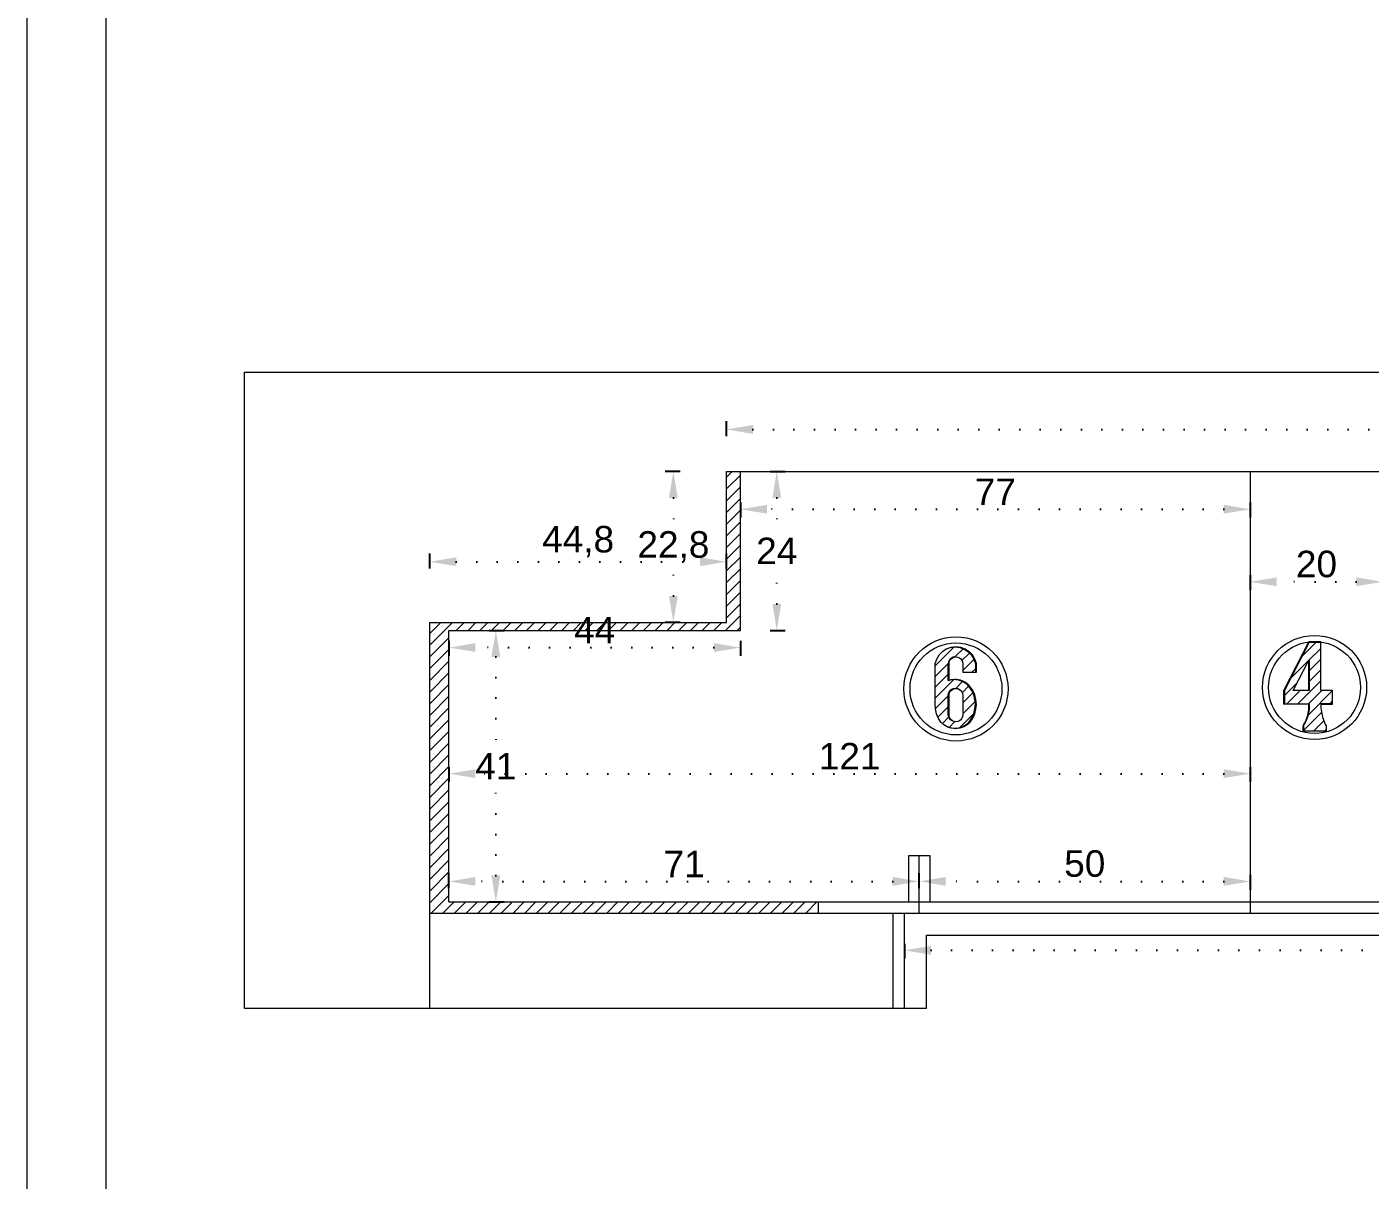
# Model space of a CAD drawing. Header units: inches. Extents: x 352 to 11605, y -941 to 2503.
# Drawn here: x 7578.9 to 7781.8, y 721.9 to 896 of the extents above; entities that cross this region are included whole.
import ezdxf

# ---------------------------------------------------------------- set-up
doc = ezdxf.new("R2010")
doc.units = ezdxf.units.IN
doc.header["$MEASUREMENT"] = 0
doc.linetypes.add('ACAD_ISO07W100', pattern=[3, 0, -3])
doc.styles.get("Standard").update_dxf_attribs({"font": 'arial.ttf'})
doc.dimstyles.new('ISO-25', dxfattribs={"dimtxt": 4, "dimasz": 4, "dimexe": 1.25, "dimexo": 0.625, "dimtad": 1, "dimtih": 1, "dimtoh": 1, "dimdec": 1, "dimtxsty": 'Standard', "dimcen": 2.5, "dimadec": 0, "dimazin": 0, "dimtfac": 1, "dimtdec": 1, "dimtmove": 0, "dimatfit": 3, "dimfxl": 1, "dimfxlon": 1, "dimarcsym": 0})
pattern_1 = [(45, (2522.9429, 126.4829), (-0.88388348, 0.88388348), [])]
pattern_2 = [(45, (7078.6515, 1341.808), (-0.8148213, 0.8148213), [])]
pattern_3 = [(45, (7059.3138, 1342.2186), (-0.8148213, 0.8148213), [])]

# ---------------------------------------------------------------- blocks, each defined once
blk = doc.blocks.new('*D548')
at = {"color": 0, "lineweight": -2, "transparency": 16777216}
for p, q in [((7639.76, 814.27), (7639.76, 816.52)), ((7684.56, 814.27), (7684.56, 816.52))]:
    blk.add_line(p, q, dxfattribs=at)
at = {"color": 0, "linetype": 'ACAD_ISO07W100', "lineweight": -2, "transparency": 16777216}
blk.add_line((7643.76, 815.27), (7680.56, 815.27), dxfattribs=at)
at = {"color": 0, "transparency": 16777216}
for points in [[(7643.76, 815.94), (7643.76, 814.61), (7639.76, 815.27)], [(7680.56, 815.94), (7680.56, 814.61), (7684.56, 815.27)]]:
    blk.add_solid(points, dxfattribs=at)
at = {"layer": 'Defpoints', "color": 0, "transparency": 16777216}
for p in [(7684.56, 815.27), (7639.76, 806.11), (7684.56, 806.11)]:
    blk.add_point(p, dxfattribs=at)
at = {"color": 0, "lineweight": 20, "transparency": 16777216, "insert": (7662.16, 818.3), "char_height": 4, "attachment_point": 5}
blk.add_mtext('44,8', dxfattribs=at)
blk = doc.blocks.new('*D549')
at = {"color": 0, "lineweight": -2, "transparency": 16777216}
for p, q in [((7677.55, 828.91), (7675.3, 828.91)), ((7677.55, 806.11), (7675.3, 806.11))]:
    blk.add_line(p, q, dxfattribs=at)
at = {"color": 0, "linetype": 'ACAD_ISO07W100', "lineweight": -2, "transparency": 16777216}
for p, q in [((7676.55, 824.91), (7676.55, 820.54)), ((7676.55, 810.11), (7676.55, 814.48))]:
    blk.add_line(p, q, dxfattribs=at)
at = {"color": 0, "transparency": 16777216}
for points in [[(7675.88, 824.91), (7677.21, 824.91), (7676.55, 828.91)], [(7675.88, 810.11), (7677.21, 810.11), (7676.55, 806.11)]]:
    blk.add_solid(points, dxfattribs=at)
at = {"layer": 'Defpoints', "color": 0, "transparency": 16777216}
for p in [(7676.55, 828.91), (7684.56, 828.91), (7684.56, 806.11)]:
    blk.add_point(p, dxfattribs=at)
at = {"color": 0, "lineweight": 20, "transparency": 16777216, "insert": (7676.55, 817.51), "char_height": 4, "attachment_point": 5}
blk.add_mtext('22,8', dxfattribs=at)
blk = doc.blocks.new('*D550')
at = {"color": 0, "lineweight": -2, "transparency": 16777216}
for p, q in [((7684.56, 834.24), (7684.56, 836.49)), ((7945.56, 834.24), (7945.56, 836.49))]:
    blk.add_line(p, q, dxfattribs=at)
at = {"color": 0, "linetype": 'ACAD_ISO07W100', "lineweight": -2, "transparency": 16777216}
blk.add_line((7688.56, 835.24), (7941.56, 835.24), dxfattribs=at)
at = {"color": 0, "transparency": 16777216}
for points in [[(7688.56, 835.91), (7688.56, 834.57), (7684.56, 835.24)], [(7941.56, 835.91), (7941.56, 834.57), (7945.56, 835.24)]]:
    blk.add_solid(points, dxfattribs=at)
at = {"layer": 'Defpoints', "color": 0, "transparency": 16777216}
for p in [(7945.56, 835.24), (7684.56, 828.91), (7945.56, 828.91)]:
    blk.add_point(p, dxfattribs=at)
at = {"color": 0, "lineweight": 20, "transparency": 16777216, "insert": (7816.86, 837.91), "char_height": 4, "attachment_point": 5}
blk.add_mtext('261', dxfattribs=at)
blk = doc.blocks.new('*D553')
at = {"color": 0, "lineweight": -2, "transparency": 16777216}
for p, q in [((7711.46, 757.62), (7711.46, 755.37)), ((7948.16, 757.62), (7948.16, 755.37))]:
    blk.add_line(p, q, dxfattribs=at)
at = {"color": 0, "linetype": 'ACAD_ISO07W100', "lineweight": -2, "transparency": 16777216}
blk.add_line((7715.46, 756.62), (7944.16, 756.62), dxfattribs=at)
at = {"color": 0, "transparency": 16777216}
for points in [[(7715.46, 757.29), (7715.46, 755.95), (7711.46, 756.62)], [(7944.16, 757.29), (7944.16, 755.95), (7948.16, 756.62)]]:
    blk.add_solid(points, dxfattribs=at)
at = {"layer": 'Defpoints', "color": 0, "transparency": 16777216}
for p in [(7711.46, 762.21), (7948.16, 762.21), (7948.16, 756.62)]:
    blk.add_point(p, dxfattribs=at)
at = {"color": 0, "lineweight": 20, "transparency": 16777216, "insert": (7829.81, 759.65), "char_height": 4, "attachment_point": 5}
blk.add_mtext('236,7', dxfattribs=at)
blk = doc.blocks.new('*D554')
at = {"color": 0, "lineweight": -2, "transparency": 16777216}
for p, q in [((7713.68, 766.02), (7713.68, 768.27)), ((7763.66, 768.02), (7763.66, 765.77))]:
    blk.add_line(p, q, dxfattribs=at)
at = {"color": 0, "linetype": 'ACAD_ISO07W100', "lineweight": -2, "transparency": 16777216}
blk.add_line((7759.66, 767.02), (7717.68, 767.02), dxfattribs=at)
at = {"color": 0, "transparency": 16777216}
for points in [[(7717.68, 767.69), (7717.68, 766.35), (7713.68, 767.02)], [(7759.66, 767.69), (7759.66, 766.35), (7763.66, 767.02)]]:
    blk.add_solid(points, dxfattribs=at)
at = {"layer": 'Defpoints', "color": 0, "transparency": 16777216}
for p in [(7763.66, 828.91), (7713.68, 767.02), (7713.68, 763.91)]:
    blk.add_point(p, dxfattribs=at)
at = {"color": 0, "lineweight": 20, "transparency": 16777216, "insert": (7738.67, 769.69), "char_height": 4, "attachment_point": 5}
blk.add_mtext('50', dxfattribs=at)
blk = doc.blocks.new('*D555')
at = {"color": 0, "lineweight": -2, "transparency": 16777216}
for p, q in [((7763.66, 813.24), (7763.66, 810.99)), ((7783.66, 813.24), (7783.66, 810.99))]:
    blk.add_line(p, q, dxfattribs=at)
at = {"color": 0, "linetype": 'ACAD_ISO07W100', "lineweight": -2, "transparency": 16777216}
blk.add_line((7779.66, 812.24), (7767.66, 812.24), dxfattribs=at)
at = {"color": 0, "transparency": 16777216}
for points in [[(7767.66, 812.91), (7767.66, 811.58), (7763.66, 812.24)], [(7779.66, 812.91), (7779.66, 811.58), (7783.66, 812.24)]]:
    blk.add_solid(points, dxfattribs=at)
at = {"layer": 'Defpoints', "color": 0, "transparency": 16777216}
for p in [(7763.66, 828.91), (7783.66, 828.91), (7763.66, 812.24)]:
    blk.add_point(p, dxfattribs=at)
at = {"color": 0, "lineweight": 20, "transparency": 16777216, "insert": (7773.66, 814.91), "char_height": 4, "attachment_point": 5}
blk.add_mtext('20', dxfattribs=at)
blk = doc.blocks.new('*D534')
at = {"color": 0, "lineweight": -2, "transparency": 16777216}
for p, q in [((7686.66, 824.19), (7686.66, 821.94)), ((7763.66, 824.19), (7763.66, 821.94))]:
    blk.add_line(p, q, dxfattribs=at)
at = {"color": 0, "linetype": 'ACAD_ISO07W100', "lineweight": -2, "transparency": 16777216}
blk.add_line((7759.66, 823.19), (7690.66, 823.19), dxfattribs=at)
at = {"color": 0, "transparency": 16777216}
for points in [[(7690.66, 823.86), (7690.66, 822.53), (7686.66, 823.19)], [(7759.66, 823.86), (7759.66, 822.53), (7763.66, 823.19)]]:
    blk.add_solid(points, dxfattribs=at)
at = {"layer": 'Defpoints', "color": 0, "transparency": 16777216}
for p in [(7686.66, 828.91), (7763.66, 828.91), (7686.66, 823.19)]:
    blk.add_point(p, dxfattribs=at)
at = {"color": 0, "lineweight": 20, "transparency": 16777216, "insert": (7725.16, 825.82), "char_height": 4, "attachment_point": 5}
blk.add_mtext('77', dxfattribs=at)
blk = doc.blocks.new('*D535')
at = {"color": 0, "lineweight": -2, "transparency": 16777216}
for p, q in [((7691.16, 828.91), (7693.41, 828.91)), ((7691.16, 804.91), (7693.41, 804.91))]:
    blk.add_line(p, q, dxfattribs=at)
at = {"color": 0, "linetype": 'ACAD_ISO07W100', "lineweight": -2, "transparency": 16777216}
for p, q in [((7692.16, 824.91), (7692.16, 819.54)), ((7692.16, 808.91), (7692.16, 814.27))]:
    blk.add_line(p, q, dxfattribs=at)
at = {"color": 0, "transparency": 16777216}
for points in [[(7691.5, 824.91), (7692.83, 824.91), (7692.16, 828.91)], [(7691.5, 808.91), (7692.83, 808.91), (7692.16, 804.91)]]:
    blk.add_solid(points, dxfattribs=at)
at = {"layer": 'Defpoints', "color": 0, "transparency": 16777216}
for p in [(7686.56, 828.91), (7686.56, 804.91), (7692.16, 804.91)]:
    blk.add_point(p, dxfattribs=at)
at = {"color": 0, "lineweight": 20, "transparency": 16777216, "insert": (7692.16, 816.91), "char_height": 4, "attachment_point": 5}
blk.add_mtext('24', dxfattribs=at)
blk = doc.blocks.new('*D536')
at = {"color": 0, "lineweight": -2, "transparency": 16777216}
for p, q in [((7642.66, 803.31), (7642.66, 801.06)), ((7686.66, 803.31), (7686.66, 801.06))]:
    blk.add_line(p, q, dxfattribs=at)
at = {"color": 0, "linetype": 'ACAD_ISO07W100', "lineweight": -2, "transparency": 16777216}
blk.add_line((7682.66, 802.31), (7646.66, 802.31), dxfattribs=at)
at = {"color": 0, "transparency": 16777216}
for points in [[(7646.66, 802.98), (7646.66, 801.65), (7642.66, 802.31)], [(7682.66, 802.98), (7682.66, 801.65), (7686.66, 802.31)]]:
    blk.add_solid(points, dxfattribs=at)
at = {"layer": 'Defpoints', "color": 0, "transparency": 16777216}
for p in [(7642.66, 804.91), (7686.66, 804.91), (7642.66, 802.31)]:
    blk.add_point(p, dxfattribs=at)
at = {"color": 0, "lineweight": 20, "transparency": 16777216, "insert": (7664.66, 804.94), "char_height": 4, "attachment_point": 5}
blk.add_mtext('44', dxfattribs=at)
blk = doc.blocks.new('*D537')
at = {"color": 0, "lineweight": -2, "transparency": 16777216}
for p, q in [((7648.74, 804.91), (7650.99, 804.91)), ((7648.74, 763.91), (7650.99, 763.91))]:
    blk.add_line(p, q, dxfattribs=at)
at = {"color": 0, "linetype": 'ACAD_ISO07W100', "lineweight": -2, "transparency": 16777216}
for p, q in [((7649.74, 800.91), (7649.74, 787.04)), ((7649.74, 767.91), (7649.74, 781.77))]:
    blk.add_line(p, q, dxfattribs=at)
at = {"color": 0, "transparency": 16777216}
for points in [[(7649.07, 800.91), (7650.4, 800.91), (7649.74, 804.91)], [(7649.07, 767.91), (7650.4, 767.91), (7649.74, 763.91)]]:
    blk.add_solid(points, dxfattribs=at)
at = {"layer": 'Defpoints', "color": 0, "transparency": 16777216}
for p in [(7642.66, 804.91), (7642.66, 763.91), (7649.74, 763.91)]:
    blk.add_point(p, dxfattribs=at)
at = {"color": 0, "lineweight": 20, "transparency": 16777216, "insert": (7649.74, 784.41), "char_height": 4, "attachment_point": 5}
blk.add_mtext('41', dxfattribs=at)
blk = doc.blocks.new('*D564')
at = {"color": 0, "lineweight": -2, "transparency": 16777216}
for p, q in [((7642.66, 784.28), (7642.66, 782.03)), ((7763.66, 784.28), (7763.66, 782.03))]:
    blk.add_line(p, q, dxfattribs=at)
at = {"color": 0, "linetype": 'ACAD_ISO07W100', "lineweight": -2, "transparency": 16777216}
blk.add_line((7759.66, 783.28), (7646.66, 783.28), dxfattribs=at)
at = {"color": 0, "transparency": 16777216}
for points in [[(7646.66, 783.95), (7646.66, 782.62), (7642.66, 783.28)], [(7759.66, 783.95), (7759.66, 782.62), (7763.66, 783.28)]]:
    blk.add_solid(points, dxfattribs=at)
at = {"layer": 'Defpoints', "color": 0, "transparency": 16777216}
for p in [(7642.66, 795.56), (7763.66, 795.56), (7642.66, 783.28)]:
    blk.add_point(p, dxfattribs=at)
at = {"color": 0, "lineweight": 20, "transparency": 16777216, "insert": (7703.16, 785.92), "char_height": 4, "attachment_point": 5}
blk.add_mtext('121', dxfattribs=at)
blk = doc.blocks.new('*D565')
at = {"color": 0, "lineweight": -2, "transparency": 16777216}
for p, q in [((7642.66, 766.02), (7642.66, 768.27)), ((7713.68, 766.02), (7713.68, 768.27))]:
    blk.add_line(p, q, dxfattribs=at)
at = {"color": 0, "linetype": 'ACAD_ISO07W100', "lineweight": -2, "transparency": 16777216}
blk.add_line((7709.68, 767.02), (7646.66, 767.02), dxfattribs=at)
at = {"color": 0, "transparency": 16777216}
for points in [[(7646.66, 767.69), (7646.66, 766.35), (7642.66, 767.02)], [(7709.68, 767.69), (7709.68, 766.35), (7713.68, 767.02)]]:
    blk.add_solid(points, dxfattribs=at)
at = {"layer": 'Defpoints', "color": 0, "transparency": 16777216}
for p in [(7642.66, 767.02), (7642.66, 763.91), (7713.68, 763.91)]:
    blk.add_point(p, dxfattribs=at)
at = {"color": 0, "lineweight": 20, "transparency": 16777216, "insert": (7678.17, 769.65), "char_height": 4, "attachment_point": 5}
blk.add_mtext('71', dxfattribs=at)
blk = doc.blocks.new('*D589')
at = {"color": 0, "lineweight": -2, "transparency": 16777216}
for p, q in [((7639.76, 814.27), (7639.76, 816.52)), ((7684.56, 814.27), (7684.56, 816.52))]:
    blk.add_line(p, q, dxfattribs=at)
at = {"color": 0, "linetype": 'ACAD_ISO07W100', "lineweight": -2, "transparency": 16777216}
blk.add_line((7643.76, 815.27), (7680.56, 815.27), dxfattribs=at)
at = {"color": 0, "transparency": 16777216}
for points in [[(7643.76, 815.94), (7643.76, 814.61), (7639.76, 815.27)], [(7680.56, 815.94), (7680.56, 814.61), (7684.56, 815.27)]]:
    blk.add_solid(points, dxfattribs=at)
at = {"layer": 'Defpoints', "color": 0, "transparency": 16777216}
for p in [(7684.56, 815.27), (7639.76, 806.11), (7684.56, 806.11)]:
    blk.add_point(p, dxfattribs=at)
at = {"color": 0, "lineweight": 20, "transparency": 16777216, "insert": (7662.16, 818.3), "char_height": 4, "attachment_point": 5}
blk.add_mtext('44,8', dxfattribs=at)
blk = doc.blocks.new('*D590')
at = {"color": 0, "lineweight": -2, "transparency": 16777216}
for p, q in [((7677.55, 828.91), (7675.3, 828.91)), ((7677.55, 806.11), (7675.3, 806.11))]:
    blk.add_line(p, q, dxfattribs=at)
at = {"color": 0, "linetype": 'ACAD_ISO07W100', "lineweight": -2, "transparency": 16777216}
for p, q in [((7676.55, 824.91), (7676.55, 820.54)), ((7676.55, 810.11), (7676.55, 814.48))]:
    blk.add_line(p, q, dxfattribs=at)
at = {"color": 0, "transparency": 16777216}
for points in [[(7675.88, 824.91), (7677.21, 824.91), (7676.55, 828.91)], [(7675.88, 810.11), (7677.21, 810.11), (7676.55, 806.11)]]:
    blk.add_solid(points, dxfattribs=at)
at = {"layer": 'Defpoints', "color": 0, "transparency": 16777216}
for p in [(7676.55, 828.91), (7684.56, 828.91), (7684.56, 806.11)]:
    blk.add_point(p, dxfattribs=at)
at = {"color": 0, "lineweight": 20, "transparency": 16777216, "insert": (7676.55, 817.51), "char_height": 4, "attachment_point": 5}
blk.add_mtext('22,8', dxfattribs=at)
blk = doc.blocks.new('*D591')
at = {"color": 0, "lineweight": -2, "transparency": 16777216}
for p, q in [((7684.56, 834.24), (7684.56, 836.49)), ((7945.56, 834.24), (7945.56, 836.49))]:
    blk.add_line(p, q, dxfattribs=at)
at = {"color": 0, "linetype": 'ACAD_ISO07W100', "lineweight": -2, "transparency": 16777216}
blk.add_line((7688.56, 835.24), (7941.56, 835.24), dxfattribs=at)
at = {"color": 0, "transparency": 16777216}
for points in [[(7688.56, 835.91), (7688.56, 834.57), (7684.56, 835.24)], [(7941.56, 835.91), (7941.56, 834.57), (7945.56, 835.24)]]:
    blk.add_solid(points, dxfattribs=at)
at = {"layer": 'Defpoints', "color": 0, "transparency": 16777216}
for p in [(7945.56, 835.24), (7684.56, 828.91), (7945.56, 828.91)]:
    blk.add_point(p, dxfattribs=at)
at = {"color": 0, "lineweight": 20, "transparency": 16777216, "insert": (7816.86, 837.91), "char_height": 4, "attachment_point": 5}
blk.add_mtext('261', dxfattribs=at)
blk = doc.blocks.new('*D594')
at = {"color": 0, "lineweight": -2, "transparency": 16777216}
for p, q in [((7711.46, 757.62), (7711.46, 755.37)), ((7948.16, 757.62), (7948.16, 755.37))]:
    blk.add_line(p, q, dxfattribs=at)
at = {"color": 0, "linetype": 'ACAD_ISO07W100', "lineweight": -2, "transparency": 16777216}
blk.add_line((7715.46, 756.62), (7944.16, 756.62), dxfattribs=at)
at = {"color": 0, "transparency": 16777216}
for points in [[(7715.46, 757.29), (7715.46, 755.95), (7711.46, 756.62)], [(7944.16, 757.29), (7944.16, 755.95), (7948.16, 756.62)]]:
    blk.add_solid(points, dxfattribs=at)
at = {"layer": 'Defpoints', "color": 0, "transparency": 16777216}
for p in [(7711.46, 762.21), (7948.16, 762.21), (7948.16, 756.62)]:
    blk.add_point(p, dxfattribs=at)
at = {"color": 0, "lineweight": 20, "transparency": 16777216, "insert": (7829.81, 759.65), "char_height": 4, "attachment_point": 5}
blk.add_mtext('236,7', dxfattribs=at)
blk = doc.blocks.new('*D595')
at = {"color": 0, "lineweight": -2, "transparency": 16777216}
for p, q in [((7713.68, 766.02), (7713.68, 768.27)), ((7763.66, 768.02), (7763.66, 765.77))]:
    blk.add_line(p, q, dxfattribs=at)
at = {"color": 0, "linetype": 'ACAD_ISO07W100', "lineweight": -2, "transparency": 16777216}
blk.add_line((7759.66, 767.02), (7717.68, 767.02), dxfattribs=at)
at = {"color": 0, "transparency": 16777216}
for points in [[(7717.68, 767.69), (7717.68, 766.35), (7713.68, 767.02)], [(7759.66, 767.69), (7759.66, 766.35), (7763.66, 767.02)]]:
    blk.add_solid(points, dxfattribs=at)
at = {"layer": 'Defpoints', "color": 0, "transparency": 16777216}
for p in [(7763.66, 828.91), (7713.68, 767.02), (7713.68, 763.91)]:
    blk.add_point(p, dxfattribs=at)
at = {"color": 0, "lineweight": 20, "transparency": 16777216, "insert": (7738.67, 769.69), "char_height": 4, "attachment_point": 5}
blk.add_mtext('50', dxfattribs=at)
blk = doc.blocks.new('*D596')
at = {"color": 0, "lineweight": -2, "transparency": 16777216}
for p, q in [((7763.66, 813.24), (7763.66, 810.99)), ((7783.66, 813.24), (7783.66, 810.99))]:
    blk.add_line(p, q, dxfattribs=at)
at = {"color": 0, "linetype": 'ACAD_ISO07W100', "lineweight": -2, "transparency": 16777216}
blk.add_line((7779.66, 812.24), (7767.66, 812.24), dxfattribs=at)
at = {"color": 0, "transparency": 16777216}
for points in [[(7767.66, 812.91), (7767.66, 811.58), (7763.66, 812.24)], [(7779.66, 812.91), (7779.66, 811.58), (7783.66, 812.24)]]:
    blk.add_solid(points, dxfattribs=at)
at = {"layer": 'Defpoints', "color": 0, "transparency": 16777216}
for p in [(7763.66, 828.91), (7783.66, 828.91), (7763.66, 812.24)]:
    blk.add_point(p, dxfattribs=at)
at = {"color": 0, "lineweight": 20, "transparency": 16777216, "insert": (7773.66, 814.91), "char_height": 4, "attachment_point": 5}
blk.add_mtext('20', dxfattribs=at)
blk = doc.blocks.new('*D575')
at = {"color": 0, "lineweight": -2, "transparency": 16777216}
for p, q in [((7686.66, 824.19), (7686.66, 821.94)), ((7763.66, 824.19), (7763.66, 821.94))]:
    blk.add_line(p, q, dxfattribs=at)
at = {"color": 0, "linetype": 'ACAD_ISO07W100', "lineweight": -2, "transparency": 16777216}
blk.add_line((7759.66, 823.19), (7690.66, 823.19), dxfattribs=at)
at = {"color": 0, "transparency": 16777216}
for points in [[(7690.66, 823.86), (7690.66, 822.53), (7686.66, 823.19)], [(7759.66, 823.86), (7759.66, 822.53), (7763.66, 823.19)]]:
    blk.add_solid(points, dxfattribs=at)
at = {"layer": 'Defpoints', "color": 0, "transparency": 16777216}
for p in [(7686.66, 828.91), (7763.66, 828.91), (7686.66, 823.19)]:
    blk.add_point(p, dxfattribs=at)
at = {"color": 0, "lineweight": 20, "transparency": 16777216, "insert": (7725.16, 825.82), "char_height": 4, "attachment_point": 5}
blk.add_mtext('77', dxfattribs=at)
blk = doc.blocks.new('*D576')
at = {"color": 0, "lineweight": -2, "transparency": 16777216}
for p, q in [((7691.16, 828.91), (7693.41, 828.91)), ((7691.16, 804.91), (7693.41, 804.91))]:
    blk.add_line(p, q, dxfattribs=at)
at = {"color": 0, "linetype": 'ACAD_ISO07W100', "lineweight": -2, "transparency": 16777216}
for p, q in [((7692.16, 824.91), (7692.16, 819.54)), ((7692.16, 808.91), (7692.16, 814.27))]:
    blk.add_line(p, q, dxfattribs=at)
at = {"color": 0, "transparency": 16777216}
for points in [[(7691.5, 824.91), (7692.83, 824.91), (7692.16, 828.91)], [(7691.5, 808.91), (7692.83, 808.91), (7692.16, 804.91)]]:
    blk.add_solid(points, dxfattribs=at)
at = {"layer": 'Defpoints', "color": 0, "transparency": 16777216}
for p in [(7686.56, 828.91), (7686.56, 804.91), (7692.16, 804.91)]:
    blk.add_point(p, dxfattribs=at)
at = {"color": 0, "lineweight": 20, "transparency": 16777216, "insert": (7692.16, 816.91), "char_height": 4, "attachment_point": 5}
blk.add_mtext('24', dxfattribs=at)
blk = doc.blocks.new('*D577')
at = {"color": 0, "lineweight": -2, "transparency": 16777216}
for p, q in [((7642.66, 803.31), (7642.66, 801.06)), ((7686.66, 803.31), (7686.66, 801.06))]:
    blk.add_line(p, q, dxfattribs=at)
at = {"color": 0, "linetype": 'ACAD_ISO07W100', "lineweight": -2, "transparency": 16777216}
blk.add_line((7682.66, 802.31), (7646.66, 802.31), dxfattribs=at)
at = {"color": 0, "transparency": 16777216}
for points in [[(7646.66, 802.98), (7646.66, 801.65), (7642.66, 802.31)], [(7682.66, 802.98), (7682.66, 801.65), (7686.66, 802.31)]]:
    blk.add_solid(points, dxfattribs=at)
at = {"layer": 'Defpoints', "color": 0, "transparency": 16777216}
for p in [(7642.66, 804.91), (7686.66, 804.91), (7642.66, 802.31)]:
    blk.add_point(p, dxfattribs=at)
at = {"color": 0, "lineweight": 20, "transparency": 16777216, "insert": (7664.66, 804.94), "char_height": 4, "attachment_point": 5}
blk.add_mtext('44', dxfattribs=at)
blk = doc.blocks.new('*D578')
at = {"color": 0, "lineweight": -2, "transparency": 16777216}
for p, q in [((7648.74, 804.91), (7650.99, 804.91)), ((7648.74, 763.91), (7650.99, 763.91))]:
    blk.add_line(p, q, dxfattribs=at)
at = {"color": 0, "linetype": 'ACAD_ISO07W100', "lineweight": -2, "transparency": 16777216}
for p, q in [((7649.74, 800.91), (7649.74, 787.04)), ((7649.74, 767.91), (7649.74, 781.77))]:
    blk.add_line(p, q, dxfattribs=at)
at = {"color": 0, "transparency": 16777216}
for points in [[(7649.07, 800.91), (7650.4, 800.91), (7649.74, 804.91)], [(7649.07, 767.91), (7650.4, 767.91), (7649.74, 763.91)]]:
    blk.add_solid(points, dxfattribs=at)
at = {"layer": 'Defpoints', "color": 0, "transparency": 16777216}
for p in [(7642.66, 804.91), (7642.66, 763.91), (7649.74, 763.91)]:
    blk.add_point(p, dxfattribs=at)
at = {"color": 0, "lineweight": 20, "transparency": 16777216, "insert": (7649.74, 784.41), "char_height": 4, "attachment_point": 5}
blk.add_mtext('41', dxfattribs=at)
blk = doc.blocks.new('*D605')
at = {"color": 0, "lineweight": -2, "transparency": 16777216}
for p, q in [((7642.66, 784.28), (7642.66, 782.03)), ((7763.66, 784.28), (7763.66, 782.03))]:
    blk.add_line(p, q, dxfattribs=at)
at = {"color": 0, "linetype": 'ACAD_ISO07W100', "lineweight": -2, "transparency": 16777216}
blk.add_line((7759.66, 783.28), (7646.66, 783.28), dxfattribs=at)
at = {"color": 0, "transparency": 16777216}
for points in [[(7646.66, 783.95), (7646.66, 782.62), (7642.66, 783.28)], [(7759.66, 783.95), (7759.66, 782.62), (7763.66, 783.28)]]:
    blk.add_solid(points, dxfattribs=at)
at = {"layer": 'Defpoints', "color": 0, "transparency": 16777216}
for p in [(7642.66, 795.56), (7763.66, 795.56), (7642.66, 783.28)]:
    blk.add_point(p, dxfattribs=at)
at = {"color": 0, "lineweight": 20, "transparency": 16777216, "insert": (7703.16, 785.92), "char_height": 4, "attachment_point": 5}
blk.add_mtext('121', dxfattribs=at)
blk = doc.blocks.new('*D606')
at = {"color": 0, "lineweight": -2, "transparency": 16777216}
for p, q in [((7642.66, 766.02), (7642.66, 768.27)), ((7713.68, 766.02), (7713.68, 768.27))]:
    blk.add_line(p, q, dxfattribs=at)
at = {"color": 0, "linetype": 'ACAD_ISO07W100', "lineweight": -2, "transparency": 16777216}
blk.add_line((7709.68, 767.02), (7646.66, 767.02), dxfattribs=at)
at = {"color": 0, "transparency": 16777216}
for points in [[(7646.66, 767.69), (7646.66, 766.35), (7642.66, 767.02)], [(7709.68, 767.69), (7709.68, 766.35), (7713.68, 767.02)]]:
    blk.add_solid(points, dxfattribs=at)
at = {"layer": 'Defpoints', "color": 0, "transparency": 16777216}
for p in [(7642.66, 767.02), (7642.66, 763.91), (7713.68, 763.91)]:
    blk.add_point(p, dxfattribs=at)
at = {"color": 0, "lineweight": 20, "transparency": 16777216, "insert": (7678.17, 769.65), "char_height": 4, "attachment_point": 5}
blk.add_mtext('71', dxfattribs=at)

msp = doc.modelspace()

# ---------------------------------------------------------------- hatches: boundary and pattern name
at = {"lineweight": 20}
h = msp.add_hatch(dxfattribs=at)
h.set_pattern_fill('ANSI31', color=256, scale=10)
h.set_pattern_definition(pattern_1)
h.paths.add_polyline_path([(7639.76, 762.21), (7698.46, 762.21), (7698.46, 763.91), (7642.66, 763.91), (7642.66, 804.91), (7686.66, 804.91), (7686.66, 828.91), (7684.56, 828.91), (7684.56, 806.11), (7639.76, 806.11)])
h = msp.add_hatch(dxfattribs=at)
h.set_pattern_fill('ANSI31', color=256, scale=10)
h.set_pattern_definition(pattern_1)
h.paths.add_polyline_path([(7639.76, 762.21), (7698.46, 762.21), (7698.46, 763.91), (7642.66, 763.91), (7642.66, 804.91), (7686.66, 804.91), (7686.66, 828.91), (7684.56, 828.91), (7684.56, 806.11), (7639.76, 806.11)])
h = msp.add_hatch(dxfattribs=at)
h.set_pattern_fill('ANSI31', color=256, scale=9.218651)
h.set_pattern_definition(pattern_3)
h.paths.add_polyline_path([(7721.19, 796.41), (7721, 796.63), (7720.78, 796.82), (7720.55, 796.99), (7720.3, 797.14), (7720.04, 797.26), (7719.77, 797.36), (7719.48, 797.43), (7719.2, 797.47), (7718.91, 797.48), (7718.71, 797.47), (7718.45, 797.43), (7718.17, 797.35), (7718.05, 797.34), (7718.05, 799.85), (7718.09, 800.12), (7718.19, 800.37), (7718.35, 800.58), (7718.57, 800.74), (7718.81, 800.85), (7718.94, 800.89), (7719.21, 800.92), (7719.48, 800.89), (7719.73, 800.79), (7719.94, 800.62), (7720.11, 800.41), (7720.21, 800.15), (7720.25, 799.89), (7720.25, 798.59), (7722.15, 798.59), (7722.15, 799.85), (7721.93, 800.54), (7721.57, 801.16), (7721.07, 801.69), (7720.47, 802.08), (7719.79, 802.33), (7719.08, 802.41), (7719.07, 802.41), (7718.35, 802.33), (7717.74, 802.1), (7717.18, 801.74), (7716.68, 801.21), (7716.31, 800.58), (7716.09, 799.89), (7716.09, 793.85), (7716.1, 793.59), (7716.12, 793.33), (7716.15, 793.08), (7716.18, 792.82), (7716.24, 792.57), (7716.3, 792.32), (7716.34, 792.16), (7716.59, 791.59), (7716.95, 791.07), (7717.41, 790.65), (7717.87, 790.37), (7718.42, 790.19), (7719.04, 790.13), (7719.66, 790.19), (7720.25, 790.39), (7720.78, 790.7), (7720.95, 790.86), (7721.19, 791.11), (7721.6, 791.7), (7721.9, 792.35), (7722.09, 793.05), (7722.15, 793.76), (7722.09, 794.48), (7721.9, 795.17), (7721.6, 795.82)])
h.paths.add_polyline_path([(7718.09, 795.39), (7718.19, 795.64), (7718.35, 795.85), (7718.57, 796.02), (7718.81, 796.12), (7719.08, 796.16), (7719.21, 796.15), (7719.48, 796.12), (7719.73, 796.01), (7719.94, 795.85), (7720.11, 795.63), (7720.21, 795.38), (7720.25, 795.12), (7720.25, 792.16), (7720.21, 791.9), (7720.11, 791.65), (7719.94, 791.43), (7719.73, 791.26), (7719.48, 791.16), (7719.21, 791.13), (7718.94, 791.16), (7718.81, 791.21), (7718.69, 791.26), (7718.57, 791.31), (7718.35, 791.48), (7718.19, 791.69), (7718.09, 791.94), (7718.05, 792.21), (7718.05, 795.13)], flags=16)
h = msp.add_hatch(dxfattribs=at)
h.set_pattern_fill('ANSI31', color=256, scale=9.218651)
h.set_pattern_definition(pattern_3)
h.paths.add_polyline_path([(7721.19, 796.41), (7721, 796.63), (7720.78, 796.82), (7720.55, 796.99), (7720.3, 797.14), (7720.04, 797.26), (7719.77, 797.36), (7719.48, 797.43), (7719.2, 797.47), (7718.91, 797.48), (7718.71, 797.47), (7718.45, 797.43), (7718.17, 797.35), (7718.05, 797.34), (7718.05, 799.85), (7718.09, 800.12), (7718.19, 800.37), (7718.35, 800.58), (7718.57, 800.74), (7718.81, 800.85), (7718.94, 800.89), (7719.21, 800.92), (7719.48, 800.89), (7719.73, 800.79), (7719.94, 800.62), (7720.11, 800.41), (7720.21, 800.15), (7720.25, 799.89), (7720.25, 798.59), (7722.15, 798.59), (7722.15, 799.85), (7721.93, 800.54), (7721.57, 801.16), (7721.07, 801.69), (7720.47, 802.08), (7719.79, 802.33), (7719.08, 802.41), (7719.07, 802.41), (7718.35, 802.33), (7717.74, 802.1), (7717.18, 801.74), (7716.68, 801.21), (7716.31, 800.58), (7716.09, 799.89), (7716.09, 793.85), (7716.1, 793.59), (7716.12, 793.33), (7716.15, 793.08), (7716.18, 792.82), (7716.24, 792.57), (7716.3, 792.32), (7716.34, 792.16), (7716.59, 791.59), (7716.95, 791.07), (7717.41, 790.65), (7717.87, 790.37), (7718.42, 790.19), (7719.04, 790.13), (7719.66, 790.19), (7720.25, 790.39), (7720.78, 790.7), (7720.95, 790.86), (7721.19, 791.11), (7721.6, 791.7), (7721.9, 792.35), (7722.09, 793.05), (7722.15, 793.76), (7722.09, 794.48), (7721.9, 795.17), (7721.6, 795.82)])
h.paths.add_polyline_path([(7718.09, 795.39), (7718.19, 795.64), (7718.35, 795.85), (7718.57, 796.02), (7718.81, 796.12), (7719.08, 796.16), (7719.21, 796.15), (7719.48, 796.12), (7719.73, 796.01), (7719.94, 795.85), (7720.11, 795.63), (7720.21, 795.38), (7720.25, 795.12), (7720.25, 792.16), (7720.21, 791.9), (7720.11, 791.65), (7719.94, 791.43), (7719.73, 791.26), (7719.48, 791.16), (7719.21, 791.13), (7718.94, 791.16), (7718.81, 791.21), (7718.69, 791.26), (7718.57, 791.31), (7718.35, 791.48), (7718.19, 791.69), (7718.09, 791.94), (7718.05, 792.21), (7718.05, 795.13)], flags=16)
h = msp.add_hatch(dxfattribs=at)
h.set_pattern_fill('ANSI31', color=256, scale=9.218651)
h.set_pattern_definition(pattern_2)
h.paths.add_polyline_path([(7774.31, 803.14), (7772.57, 803.14), (7768.83, 795.86), (7768.83, 793.82), (7772.57, 793.82), (7772.57, 793.51), (7772.56, 793.25), (7772.54, 792.99), (7772.51, 792.73), (7772.47, 792.47), (7772.41, 792.22), (7772.34, 791.96), (7772.26, 791.71), (7772.17, 791.47), (7772.07, 791.23), (7771.95, 791), (7771.82, 790.77), (7771.68, 790.55), (7771.68, 789.76), (7775.11, 789.76), (7775.11, 790.49), (7774.98, 790.74), (7774.87, 791), (7774.76, 791.27), (7774.67, 791.54), (7774.59, 791.81), (7774.51, 792.09), (7774.45, 792.37), (7774.4, 792.65), (7774.36, 792.93), (7774.33, 793.22), (7774.32, 793.5), (7774.31, 793.82), (7776.1, 793.82), (7776.1, 795.85), (7774.31, 795.85)])
h.paths.add_polyline_path([(7772.52, 800.42), (7772.57, 800.38), (7772.57, 795.86), (7772.52, 795.85), (7770.14, 795.85)], flags=16)
h = msp.add_hatch(dxfattribs=at)
h.set_pattern_fill('ANSI31', color=256, scale=9.218651)
h.set_pattern_definition(pattern_2)
h.paths.add_polyline_path([(7774.31, 803.14), (7772.57, 803.14), (7768.83, 795.86), (7768.83, 793.82), (7772.57, 793.82), (7772.57, 793.51), (7772.56, 793.25), (7772.54, 792.99), (7772.51, 792.73), (7772.47, 792.47), (7772.41, 792.22), (7772.34, 791.96), (7772.26, 791.71), (7772.17, 791.47), (7772.07, 791.23), (7771.95, 791), (7771.82, 790.77), (7771.68, 790.55), (7771.68, 789.76), (7775.11, 789.76), (7775.11, 790.49), (7774.98, 790.74), (7774.87, 791), (7774.76, 791.27), (7774.67, 791.54), (7774.59, 791.81), (7774.51, 792.09), (7774.45, 792.37), (7774.4, 792.65), (7774.36, 792.93), (7774.33, 793.22), (7774.32, 793.5), (7774.31, 793.82), (7776.1, 793.82), (7776.1, 795.85), (7774.31, 795.85)])
h.paths.add_polyline_path([(7772.52, 800.42), (7772.57, 800.38), (7772.57, 795.86), (7772.52, 795.85), (7770.14, 795.85)], flags=16)

# ---------------------------------------------------------------- linework, layer by layer
for p, q in [((7611.76, 843.91), (7930.56, 843.91)), ((7611.76, 747.85), (7611.76, 843.91)), ((7611.76, 843.91), (7930.56, 843.91)), ((7611.76, 747.85), (7611.76, 843.91)), ((7684.56, 806.11), (7684.56, 828.91)), ((7684.56, 828.91), (7949.86, 828.91)), ((7684.56, 806.11), (7684.56, 828.91)), ((7684.56, 828.91), (7949.86, 828.91)), ((7686.66, 804.91), (7686.66, 828.91)), ((7686.66, 804.91), (7686.66, 828.91)), ((7763.66, 828.91), (7763.66, 762.21)), ((7763.66, 828.91), (7763.66, 762.21)), ((7639.76, 747.85), (7639.76, 806.11)), ((7639.76, 806.11), (7684.56, 806.11)), ((7639.76, 747.85), (7639.76, 806.11)), ((7639.76, 806.11), (7684.56, 806.11)), ((7642.66, 763.91), (7642.66, 804.91)), ((7642.66, 804.91), (7686.66, 804.91)), ((7642.66, 763.91), (7642.66, 804.91)), ((7642.66, 804.91), (7686.66, 804.91)), ((7772.57, 803.14), (7774.31, 803.14)), ((7772.57, 803.14), (7774.31, 803.14)), ((7718.94, 800.89), (7719.21, 800.92)), ((7718.94, 800.89), (7719.21, 800.92)), ((7772.52, 795.85), (7772.52, 800.42)), ((7772.52, 795.85), (7772.52, 800.42)), ((7712.08, 763.91), (7712.08, 770.91)), ((7712.08, 770.91), (7715.28, 770.91)), ((7712.08, 763.91), (7712.08, 770.91)), ((7712.08, 770.91), (7715.28, 770.91)), ((7713.68, 763.91), (7713.68, 770.91)), ((7713.68, 763.91), (7713.68, 770.91)), ((7715.28, 770.91), (7715.28, 763.91)), ((7715.28, 770.91), (7715.28, 763.91)), ((7642.66, 763.91), (7948.16, 763.91)), ((7642.66, 763.91), (7948.16, 763.91)), ((7698.46, 762.21), (7698.46, 763.91)), ((7698.46, 762.21), (7698.46, 763.91)), ((7713.68, 762.21), (7713.68, 763.91)), ((7713.68, 762.21), (7713.68, 763.91)), ((7639.76, 762.21), (7949.86, 762.21)), ((7639.76, 762.21), (7949.86, 762.21)), ((7709.76, 747.85), (7709.76, 762.21)), ((7709.76, 747.85), (7709.76, 762.21)), ((7711.46, 747.85), (7711.46, 762.21)), ((7711.46, 762.21), (7713.46, 762.21)), ((7711.46, 747.85), (7711.46, 762.21)), ((7711.46, 762.21), (7713.46, 762.21)), ((7714.76, 747.85), (7714.76, 758.91)), ((7714.76, 758.91), (7949.86, 758.91)), ((7714.76, 747.85), (7714.76, 758.91)), ((7714.76, 758.91), (7949.86, 758.91)), ((7714.76, 747.85), (7611.76, 747.85)), ((7714.76, 747.85), (7611.76, 747.85))]:
    msp.add_line(p, q, dxfattribs=at)
for points in [[(7578.92, 1255.11), (7578.92, 547.85), (8079.01, 547.85), (8079.01, 1255.11)], [(7590.83, 1243.21), (7590.83, 571.14), (8067.1, 571.14), (8067.1, 1243.21)], [(7718.17, 799.89), (7718.21, 800.15), (7718.31, 800.41), (7718.48, 800.62), (7718.69, 800.79), (7718.94, 800.89), (7718.81, 800.85), (7718.57, 800.74), (7718.35, 800.58), (7718.19, 800.37), (7718.09, 800.12), (7718.05, 799.85)], [(7718.17, 799.89), (7718.21, 800.15), (7718.31, 800.41), (7718.48, 800.62), (7718.69, 800.79), (7718.94, 800.89), (7718.81, 800.85), (7718.57, 800.74), (7718.35, 800.58), (7718.19, 800.37), (7718.09, 800.12), (7718.05, 799.85)], [(7770.14, 795.85), (7772.52, 800.42), (7772.57, 800.38), (7772.57, 795.86), (7772.52, 795.85)], [(7770.14, 795.85), (7772.52, 800.42), (7772.57, 800.38), (7772.57, 795.86), (7772.52, 795.85)], [(7719.94, 791.43), (7719.73, 791.26), (7719.48, 791.16), (7719.21, 791.13), (7718.94, 791.16), (7718.81, 791.21), (7718.69, 791.26), (7718.57, 791.31), (7718.35, 791.48), (7718.19, 791.69), (7718.09, 791.94), (7718.05, 792.21), (7718.05, 795.13), (7718.09, 795.39), (7718.19, 795.64), (7718.35, 795.85), (7718.57, 796.02), (7718.81, 796.12), (7719.08, 796.16), (7719.21, 796.15), (7719.48, 796.12), (7719.73, 796.01), (7719.94, 795.85), (7720.11, 795.63), (7720.21, 795.38), (7720.25, 795.12), (7720.25, 792.16), (7720.21, 791.9), (7720.11, 791.65)], [(7719.94, 791.43), (7719.73, 791.26), (7719.48, 791.16), (7719.21, 791.13), (7718.94, 791.16), (7718.81, 791.21), (7718.69, 791.26), (7718.57, 791.31), (7718.35, 791.48), (7718.19, 791.69), (7718.09, 791.94), (7718.05, 792.21), (7718.05, 795.13), (7718.09, 795.39), (7718.19, 795.64), (7718.35, 795.85), (7718.57, 796.02), (7718.81, 796.12), (7719.08, 796.16), (7719.21, 796.15), (7719.48, 796.12), (7719.73, 796.01), (7719.94, 795.85), (7720.11, 795.63), (7720.21, 795.38), (7720.25, 795.12), (7720.25, 792.16), (7720.21, 791.9), (7720.11, 791.65)]]:
    msp.add_lwpolyline(points, close=True, dxfattribs=at)
for points in [[(7716.24, 792.57), (7716.18, 792.82), (7716.15, 793.08), (7716.12, 793.33), (7716.1, 793.59), (7716.09, 793.85), (7716.09, 799.89), (7716.31, 800.58), (7716.68, 801.21), (7717.18, 801.74), (7717.74, 802.1), (7717.79, 802.14), (7718.48, 802.38), (7719.2, 802.47), (7719.21, 802.47), (7719.92, 802.38), (7720.61, 802.14), (7721.22, 801.74)], [(7716.24, 792.57), (7716.18, 792.82), (7716.15, 793.08), (7716.12, 793.33), (7716.1, 793.59), (7716.09, 793.85), (7716.09, 799.89), (7716.31, 800.58), (7716.68, 801.21), (7717.18, 801.74), (7717.74, 802.1), (7717.79, 802.14), (7718.48, 802.38), (7719.2, 802.47), (7719.21, 802.47), (7719.92, 802.38), (7720.61, 802.14), (7721.22, 801.74)], [(7717.74, 802.1), (7718.35, 802.33), (7719.07, 802.41), (7719.08, 802.41), (7719.79, 802.33), (7720.47, 802.08), (7721.07, 801.69), (7721.57, 801.16), (7721.93, 800.54), (7722.15, 799.85), (7722.15, 798.59)], [(7717.74, 802.1), (7718.35, 802.33), (7719.07, 802.41), (7719.08, 802.41), (7719.79, 802.33), (7720.47, 802.08), (7721.07, 801.69), (7721.57, 801.16), (7721.93, 800.54), (7722.15, 799.85), (7722.15, 798.59)], [(7719.21, 800.92), (7719.48, 800.89), (7719.73, 800.79), (7719.94, 800.62), (7720.11, 800.41), (7720.21, 800.15), (7720.25, 799.89), (7720.25, 798.59), (7722.15, 798.59), (7722.31, 798.59), (7722.31, 799.89), (7722.09, 800.58), (7721.72, 801.21), (7721.22, 801.74)], [(7719.21, 800.92), (7719.48, 800.89), (7719.73, 800.79), (7719.94, 800.62), (7720.11, 800.41), (7720.21, 800.15), (7720.25, 799.89), (7720.25, 798.59), (7722.15, 798.59), (7722.31, 798.59), (7722.31, 799.89), (7722.09, 800.58), (7721.72, 801.21), (7721.22, 801.74)], [(7768.75, 793.79), (7768.75, 795.85), (7772.52, 803.2)], [(7768.75, 793.79), (7768.75, 795.85), (7772.52, 803.2)], [(7774.31, 793.79), (7776.1, 793.79), (7776.1, 793.82), (7776.1, 795.85), (7774.31, 795.85), (7774.31, 803.14), (7774.31, 803.2), (7772.52, 803.2), (7772.57, 803.14), (7768.83, 795.86), (7768.83, 793.82)], [(7774.31, 793.79), (7776.1, 793.79), (7776.1, 793.82), (7776.1, 795.85), (7774.31, 795.85), (7774.31, 803.14), (7774.31, 803.2), (7772.52, 803.2), (7772.57, 803.14), (7768.83, 795.86), (7768.83, 793.82)], [(7718.17, 797.35), (7718.05, 797.34), (7718.05, 799.85)], [(7718.17, 797.35), (7718.05, 797.34), (7718.05, 799.85)], [(7721.09, 790.8), (7721.34, 791.06), (7721.76, 791.65), (7722.06, 792.31), (7722.24, 793.01), (7722.31, 793.74), (7722.24, 794.46), (7722.06, 795.16), (7721.76, 795.82), (7721.34, 796.41), (7721.15, 796.63), (7720.93, 796.82), (7720.69, 797), (7720.44, 797.15), (7720.18, 797.27), (7719.9, 797.37), (7719.62, 797.44), (7719.33, 797.48), (7719.04, 797.49), (7718.74, 797.47), (7718.71, 797.47), (7718.45, 797.43), (7718.17, 797.35), (7718.17, 799.89)], [(7721.09, 790.8), (7721.34, 791.06), (7721.76, 791.65), (7722.06, 792.31), (7722.24, 793.01), (7722.31, 793.74), (7722.24, 794.46), (7722.06, 795.16), (7721.76, 795.82), (7721.34, 796.41), (7721.15, 796.63), (7720.93, 796.82), (7720.69, 797), (7720.44, 797.15), (7720.18, 797.27), (7719.9, 797.37), (7719.62, 797.44), (7719.33, 797.48), (7719.04, 797.49), (7718.74, 797.47), (7718.71, 797.47), (7718.45, 797.43), (7718.17, 797.35), (7718.17, 799.89)], [(7717.87, 790.37), (7718.42, 790.19), (7719.04, 790.13), (7719.66, 790.19), (7720.25, 790.39), (7720.78, 790.7), (7720.95, 790.86), (7721.19, 791.11), (7721.6, 791.7), (7721.9, 792.35), (7722.09, 793.05), (7722.15, 793.76), (7722.09, 794.48), (7721.9, 795.17), (7721.6, 795.82), (7721.19, 796.41), (7721, 796.63), (7720.78, 796.82), (7720.55, 796.99), (7720.3, 797.14), (7720.04, 797.26), (7719.77, 797.36), (7719.48, 797.43), (7719.2, 797.47), (7718.91, 797.48), (7718.71, 797.47)], [(7717.87, 790.37), (7718.42, 790.19), (7719.04, 790.13), (7719.66, 790.19), (7720.25, 790.39), (7720.78, 790.7), (7720.95, 790.86), (7721.19, 791.11), (7721.6, 791.7), (7721.9, 792.35), (7722.09, 793.05), (7722.15, 793.76), (7722.09, 794.48), (7721.9, 795.17), (7721.6, 795.82), (7721.19, 796.41), (7721, 796.63), (7720.78, 796.82), (7720.55, 796.99), (7720.3, 797.14), (7720.04, 797.26), (7719.77, 797.36), (7719.48, 797.43), (7719.2, 797.47), (7718.91, 797.48), (7718.71, 797.47)], [(7718.69, 791.26), (7718.48, 791.43), (7718.31, 791.65), (7718.21, 791.9), (7718.17, 792.16), (7718.17, 795.12), (7718.21, 795.38), (7718.31, 795.63), (7718.48, 795.85), (7718.69, 796.01), (7718.94, 796.12), (7719.21, 796.15)], [(7718.69, 791.26), (7718.48, 791.43), (7718.31, 791.65), (7718.21, 791.9), (7718.17, 792.16), (7718.17, 795.12), (7718.21, 795.38), (7718.31, 795.63), (7718.48, 795.85), (7718.69, 796.01), (7718.94, 796.12), (7719.21, 796.15)], [(7772.52, 793.79), (7768.75, 793.79), (7768.83, 793.82), (7772.57, 793.82)], [(7772.52, 793.79), (7768.75, 793.79), (7768.83, 793.82), (7772.57, 793.82)], [(7776.1, 793.82), (7774.34, 793.82), (7774.31, 793.79), (7774.32, 793.5), (7774.33, 793.22), (7774.36, 792.93), (7774.4, 792.65), (7774.45, 792.37), (7774.51, 792.09), (7774.59, 791.81), (7774.67, 791.54), (7774.76, 791.27), (7774.87, 791), (7774.98, 790.74), (7775.11, 790.49), (7775.11, 789.76), (7775.11, 789.69), (7771.63, 789.69), (7771.63, 790.49), (7771.77, 790.71), (7771.9, 790.94), (7772.01, 791.18), (7772.12, 791.42), (7772.21, 791.67), (7772.3, 791.92), (7772.36, 792.17), (7772.42, 792.43), (7772.47, 792.69), (7772.5, 792.95), (7772.52, 793.22), (7772.52, 793.48)], [(7776.1, 793.82), (7774.34, 793.82), (7774.31, 793.79), (7774.32, 793.5), (7774.33, 793.22), (7774.36, 792.93), (7774.4, 792.65), (7774.45, 792.37), (7774.51, 792.09), (7774.59, 791.81), (7774.67, 791.54), (7774.76, 791.27), (7774.87, 791), (7774.98, 790.74), (7775.11, 790.49), (7775.11, 789.76), (7775.11, 789.69), (7771.63, 789.69), (7771.63, 790.49), (7771.77, 790.71), (7771.9, 790.94), (7772.01, 791.18), (7772.12, 791.42), (7772.21, 791.67), (7772.3, 791.92), (7772.36, 792.17), (7772.42, 792.43), (7772.47, 792.69), (7772.5, 792.95), (7772.52, 793.22), (7772.52, 793.48)], [(7772.52, 793.48), (7772.52, 793.79), (7772.57, 793.82), (7772.57, 793.51), (7772.56, 793.25), (7772.54, 792.99), (7772.51, 792.73), (7772.47, 792.47), (7772.41, 792.22), (7772.34, 791.96), (7772.26, 791.71), (7772.17, 791.47), (7772.07, 791.23), (7771.95, 791), (7771.82, 790.77), (7771.68, 790.55), (7771.68, 789.76)], [(7772.52, 793.48), (7772.52, 793.79), (7772.57, 793.82), (7772.57, 793.51), (7772.56, 793.25), (7772.54, 792.99), (7772.51, 792.73), (7772.47, 792.47), (7772.41, 792.22), (7772.34, 791.96), (7772.26, 791.71), (7772.17, 791.47), (7772.07, 791.23), (7771.95, 791), (7771.82, 790.77), (7771.68, 790.55), (7771.68, 789.76)], [(7721.09, 790.8), (7720.93, 790.65), (7720.39, 790.33), (7719.79, 790.13), (7719.17, 790.06), (7718.54, 790.13), (7717.95, 790.33), (7717.87, 790.37), (7717.41, 790.65), (7716.95, 791.07), (7716.59, 791.59), (7716.34, 792.16), (7716.3, 792.32), (7716.24, 792.57)], [(7721.09, 790.8), (7720.93, 790.65), (7720.39, 790.33), (7719.79, 790.13), (7719.17, 790.06), (7718.54, 790.13), (7717.95, 790.33), (7717.87, 790.37), (7717.41, 790.65), (7716.95, 791.07), (7716.59, 791.59), (7716.34, 792.16), (7716.3, 792.32), (7716.24, 792.57)], [(7771.63, 789.69), (7771.68, 789.76), (7775.11, 789.76)], [(7771.63, 789.69), (7771.68, 789.76), (7775.11, 789.76)]]:
    msp.add_lwpolyline(points, dxfattribs=at)
for centre, radius in [((7719.22, 796.07), 7.86), ((7719.22, 796.07), 7.86), ((7773.37, 796.29), 7.86), ((7773.37, 796.29), 7.86), ((7719.22, 796.07), 6.94), ((7719.22, 796.07), 6.94), ((7773.37, 796.29), 6.94), ((7773.37, 796.29), 6.94)]:
    msp.add_circle(centre, radius, dxfattribs=at)

# ---------------------------------------------------------------- dimensions: what is measured, and where the dimension line sits
for base, p1, p2, picture, middle in [((7945.56, 835.24), (7684.56, 828.91), (7945.56, 828.91), '*D550', (7816.86, 835.24)), ((7945.56, 835.24), (7684.56, 828.91), (7945.56, 828.91), '*D591', (7816.86, 835.24)), ((7713.68, 767.02), (7763.66, 828.91), (7713.68, 763.91), '*D554', (7738.67, 767.02)), ((7713.68, 767.02), (7763.66, 828.91), (7713.68, 763.91), '*D595', (7738.67, 767.02)), ((7642.66, 783.28), (7763.66, 795.56), (7642.66, 795.56), '*D564', (7703.16, 783.28)), ((7642.66, 783.28), (7763.66, 795.56), (7642.66, 795.56), '*D605', (7703.16, 783.28))]:
    dim = msp.add_linear_dim(base=base, p1=p1, p2=p2, dimstyle='ISO-25', dxfattribs=at)
    dim.commit()
    dim.dimension.update_dxf_attribs({"geometry": picture, "text_midpoint": middle, "dimtype": 160})
for base, p1, p2, angle, picture, middle in [((7676.55, 828.91), (7684.56, 806.11), (7684.56, 828.91), 270, '*D549', (7676.55, 817.51)), ((7676.55, 828.91), (7684.56, 806.11), (7684.56, 828.91), 270, '*D590', (7676.55, 817.51)), ((7692.16, 804.91), (7686.56, 828.91), (7686.56, 804.91), 90, '*D535', (7692.16, 816.91)), ((7692.16, 804.91), (7686.56, 828.91), (7686.56, 804.91), 90, '*D576', (7692.16, 816.91))]:
    dim = msp.add_linear_dim(base=base, p1=p1, p2=p2, angle=angle, dimstyle='ISO-25', dxfattribs=at)
    dim.commit()
    dim.dimension.update_dxf_attribs({"geometry": picture, "text_midpoint": middle})
for base, p1, p2, picture, middle in [((7686.66, 823.19), (7763.66, 828.91), (7686.66, 828.91), '*D534', (7725.16, 825.82)), ((7686.66, 823.19), (7763.66, 828.91), (7686.66, 828.91), '*D575', (7725.16, 825.82)), ((7763.66, 812.24), (7783.66, 828.91), (7763.66, 828.91), '*D555', (7773.66, 814.91)), ((7763.66, 812.24), (7783.66, 828.91), (7763.66, 828.91), '*D596', (7773.66, 814.91)), ((7684.56, 815.27), (7639.76, 806.11), (7684.56, 806.11), '*D548', (7662.16, 818.3)), ((7684.56, 815.27), (7639.76, 806.11), (7684.56, 806.11), '*D589', (7662.16, 818.3)), ((7642.66, 802.31), (7686.66, 804.91), (7642.66, 804.91), '*D536', (7664.66, 804.94)), ((7642.66, 802.31), (7686.66, 804.91), (7642.66, 804.91), '*D577', (7664.66, 804.94)), ((7642.66, 767.02), (7713.68, 763.91), (7642.66, 763.91), '*D565', (7678.17, 769.65)), ((7642.66, 767.02), (7713.68, 763.91), (7642.66, 763.91), '*D606', (7678.17, 769.65)), ((7948.16, 756.62), (7711.46, 762.21), (7948.16, 762.21), '*D553', (7829.81, 759.65)), ((7948.16, 756.62), (7711.46, 762.21), (7948.16, 762.21), '*D594', (7829.81, 759.65))]:
    dim = msp.add_linear_dim(base=base, p1=p1, p2=p2, dimstyle='ISO-25', dxfattribs=at)
    dim.commit()
    dim.dimension.update_dxf_attribs({"geometry": picture, "text_midpoint": middle})
for picture in ['*D537', '*D578']:
    dim = msp.add_linear_dim(base=(7649.74, 763.91), p1=(7642.66, 804.91), p2=(7642.66, 763.91), angle=90, dimstyle='ISO-25', dxfattribs=at)
    dim.commit()
    dim.dimension.update_dxf_attribs({"geometry": picture, "text_midpoint": (7649.74, 784.41), "dimtype": 160})

doc.saveas('drawing.dxf')
